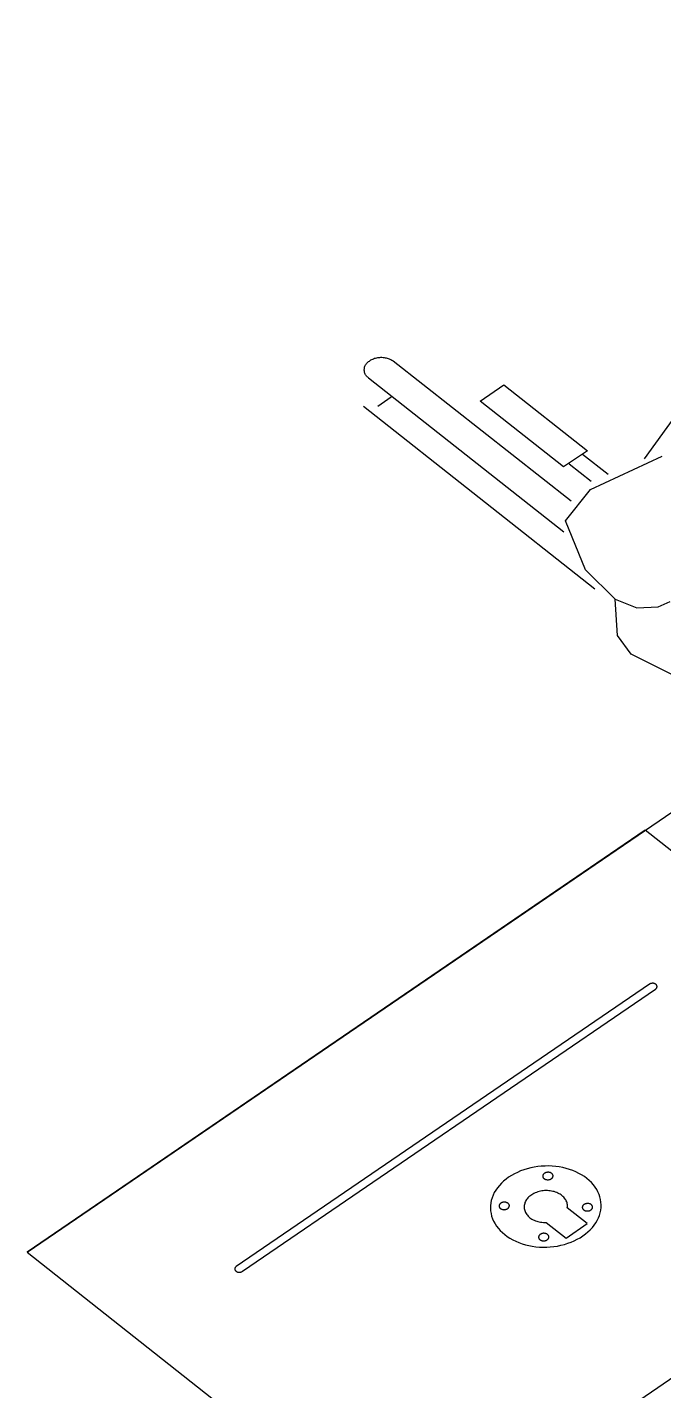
# Model space of a CAD drawing. Extents: x -68 to 264, y 51 to 115.
# Drawn here: x -27.851 to -27.215, y 78.304 to 79.666 of the extents above; entities that cross this region are included whole.
import ezdxf

# ---------------------------------------------------------------- set-up
doc = ezdxf.new("R2010")
doc.units = 0
doc.layers.get('0').update_dxf_attribs({"linetype": 'CONTINUOUS'})

msp = doc.modelspace()

# ---------------------------------------------------------------- linework, layer by layer
for p, q in [((-27.8507, 78.4421), (-25.8245, 79.827)), ((-27.5112, 79.3309), (-27.5105, 79.3315)), ((-27.5105, 79.3315), (-27.5099, 79.3321)), ((-27.5099, 79.3321), (-27.5091, 79.3327)), ((-27.5091, 79.3327), (-27.5083, 79.3333)), ((-27.5083, 79.3333), (-27.5075, 79.3338)), ((-27.5075, 79.3338), (-27.5066, 79.3342)), ((-27.5066, 79.3342), (-27.5057, 79.3346)), ((-27.5057, 79.3346), (-27.5048, 79.335)), ((-27.5048, 79.335), (-27.5038, 79.3354)), ((-27.5038, 79.3354), (-27.5028, 79.3356)), ((-27.5028, 79.3356), (-27.5018, 79.3359)), ((-27.5018, 79.3359), (-27.5007, 79.3361)), ((-27.5007, 79.3361), (-27.4997, 79.3362)), ((-27.4997, 79.3362), (-27.4986, 79.3363)), ((-27.4986, 79.3363), (-27.4975, 79.3364)), ((-27.4975, 79.3364), (-27.4965, 79.3364)), ((-27.4965, 79.3364), (-27.4954, 79.3363)), ((-27.4954, 79.3363), (-27.4944, 79.3362)), ((-27.4944, 79.3362), (-27.4933, 79.336)), ((-27.4933, 79.336), (-27.4923, 79.3358)), ((-27.4923, 79.3358), (-27.4913, 79.3356)), ((-27.4913, 79.3356), (-27.4903, 79.3353)), ((-27.4903, 79.3353), (-27.4894, 79.335)), ((-27.4894, 79.335), (-27.4885, 79.3346)), ((-27.4885, 79.3346), (-27.4876, 79.3341)), ((-27.4876, 79.3341), (-27.4868, 79.3337)), ((-27.4868, 79.3337), (-27.486, 79.3332)), ((-27.486, 79.3332), (-27.4852, 79.3326)), ((-27.3077, 79.1925), (-27.4852, 79.3326)), ((-27.5142, 79.3243), (-27.5141, 79.325)), ((-27.5142, 79.3235), (-27.5142, 79.3243)), ((-27.5141, 79.3227), (-27.5142, 79.3235)), ((-27.5141, 79.325), (-27.514, 79.3258)), ((-27.514, 79.3219), (-27.5141, 79.3227)), ((-27.514, 79.3258), (-27.5138, 79.3266)), ((-27.5138, 79.3212), (-27.514, 79.3219)), ((-27.5138, 79.3266), (-27.5135, 79.3274)), ((-27.5135, 79.3204), (-27.5138, 79.3212)), ((-27.5135, 79.3274), (-27.5132, 79.3281)), ((-27.5132, 79.3197), (-27.5135, 79.3204)), ((-27.5132, 79.3281), (-27.5128, 79.3288)), ((-27.5128, 79.319), (-27.5132, 79.3197)), ((-27.5128, 79.3288), (-27.5123, 79.3295)), ((-27.5123, 79.3183), (-27.5128, 79.319)), ((-27.5123, 79.3295), (-27.5118, 79.3302)), ((-27.5118, 79.3176), (-27.5123, 79.3183)), ((-27.5118, 79.3302), (-27.5112, 79.3309)), ((-27.5112, 79.317), (-27.5118, 79.3176)), ((-27.5106, 79.3164), (-27.5112, 79.317)), ((-27.5099, 79.3158), (-27.5106, 79.3164)), ((-27.5099, 79.3158), (-27.315, 79.1619)), ((-27.3985, 79.2927), (-27.3748, 79.3089)), ((-27.3748, 79.3089), (-27.2914, 79.2431)), ((-27.5007, 79.2877), (-27.4873, 79.2969)), ((-27.3151, 79.2269), (-27.3985, 79.2927)), ((-27.2838, 79.1048), (-27.5151, 79.2874)), ((-27.2006, 79.2818), (-27.2348, 79.2351)), ((-27.2914, 79.2431), (-27.3151, 79.2269)), ((-27.2962, 79.2397), (-27.2706, 79.2195)), ((-27.2883, 79.2043), (-27.2168, 79.2376)), ((-27.3095, 79.2299), (-27.2877, 79.2127)), ((-27.3131, 79.1731), (-27.2883, 79.2043)), ((-27.2932, 79.124), (-27.3131, 79.1731)), ((-27.2636, 79.0947), (-27.2932, 79.124)), ((-27.2636, 79.0947), (-27.2419, 79.0861)), ((-27.2613, 79.0584), (-27.2636, 79.0947)), ((-27.2419, 79.0861), (-27.2206, 79.087)), ((-27.2206, 79.087), (-27.2088, 79.0925)), ((-27.2476, 79.0397), (-27.2613, 79.0584)), ((-27.2011, 79.0166), (-27.2476, 79.0397)), ((-27.2336, 78.8639), (-27.8507, 78.4421)), ((-26.6981, 78.4411), (-27.2336, 78.8639)), ((-27.2294, 78.71), (-27.642, 78.4279)), ((-27.6358, 78.4231), (-27.2233, 78.7052)), ((-27.2292, 78.7101), (-27.2294, 78.71)), ((-27.229, 78.7103), (-27.2292, 78.7101)), ((-27.2287, 78.7104), (-27.229, 78.7103)), ((-27.2285, 78.7105), (-27.2287, 78.7104)), ((-27.2282, 78.7106), (-27.2285, 78.7105)), ((-27.2279, 78.7107), (-27.2282, 78.7106)), ((-27.2277, 78.7107), (-27.2279, 78.7107)), ((-27.2274, 78.7108), (-27.2277, 78.7107)), ((-27.2271, 78.7108), (-27.2274, 78.7108)), ((-27.2268, 78.7109), (-27.2271, 78.7108)), ((-27.2265, 78.7109), (-27.2268, 78.7109)), ((-27.2263, 78.7109), (-27.2265, 78.7109)), ((-27.226, 78.7109), (-27.2263, 78.7109)), ((-27.2257, 78.7109), (-27.226, 78.7109)), ((-27.2254, 78.7109), (-27.2257, 78.7109)), ((-27.2251, 78.7108), (-27.2254, 78.7109)), ((-27.2249, 78.7108), (-27.2251, 78.7108)), ((-27.2246, 78.7107), (-27.2249, 78.7108)), ((-27.2243, 78.7106), (-27.2246, 78.7107)), ((-27.2241, 78.7105), (-27.2243, 78.7106)), ((-27.2238, 78.7104), (-27.2241, 78.7105)), ((-27.2236, 78.7103), (-27.2238, 78.7104)), ((-27.2234, 78.7102), (-27.2236, 78.7103)), ((-27.2232, 78.71), (-27.2234, 78.7102)), ((-27.2233, 78.7052), (-27.2231, 78.7053)), ((-27.223, 78.7099), (-27.2232, 78.71)), ((-27.2231, 78.7053), (-27.2229, 78.7055)), ((-27.2228, 78.7097), (-27.223, 78.7099)), ((-27.2229, 78.7055), (-27.2227, 78.7056)), ((-27.2226, 78.7096), (-27.2228, 78.7097)), ((-27.2227, 78.7056), (-27.2225, 78.7058)), ((-27.2225, 78.7094), (-27.2226, 78.7096)), ((-27.2223, 78.7092), (-27.2225, 78.7094)), ((-27.2225, 78.7058), (-27.2224, 78.706)), ((-27.2224, 78.706), (-27.2223, 78.7062)), ((-27.2222, 78.709), (-27.2223, 78.7092)), ((-27.2223, 78.7062), (-27.2221, 78.7064)), ((-27.2221, 78.7088), (-27.2222, 78.709)), ((-27.222, 78.7086), (-27.2221, 78.7088)), ((-27.2221, 78.7064), (-27.222, 78.7066)), ((-27.2219, 78.7084), (-27.222, 78.7086)), ((-27.222, 78.7068), (-27.2219, 78.707)), ((-27.222, 78.7066), (-27.222, 78.7068)), ((-27.2219, 78.7082), (-27.2219, 78.7084)), ((-27.2218, 78.708), (-27.2219, 78.7082)), ((-27.2219, 78.707), (-27.2218, 78.7072)), ((-27.2218, 78.7078), (-27.2218, 78.708)), ((-27.2218, 78.7076), (-27.2218, 78.7078)), ((-27.2218, 78.7074), (-27.2218, 78.7076)), ((-27.2218, 78.7072), (-27.2218, 78.7074)), ((-27.4671, 78.1389), (-26.8499, 78.561)), ((-27.341, 78.5278), (-27.3445, 78.5272)), ((-27.3374, 78.5281), (-27.341, 78.5278)), ((-27.3337, 78.5283), (-27.3374, 78.5281)), ((-27.3301, 78.5284), (-27.3337, 78.5283)), ((-27.3265, 78.5282), (-27.3301, 78.5284)), ((-27.3229, 78.5279), (-27.3265, 78.5282)), ((-27.3194, 78.5274), (-27.3229, 78.5279)), ((-27.3159, 78.5268), (-27.3194, 78.5274)), ((-27.3726, 78.5152), (-27.375, 78.5132)), ((-27.37, 78.5171), (-27.3726, 78.5152)), ((-27.3672, 78.5189), (-27.37, 78.5171)), ((-27.3643, 78.5205), (-27.3672, 78.5189)), ((-27.3613, 78.522), (-27.3643, 78.5205)), ((-27.3581, 78.5234), (-27.3613, 78.522)), ((-27.3548, 78.5246), (-27.3581, 78.5234)), ((-27.3515, 78.5256), (-27.3548, 78.5246)), ((-27.348, 78.5265), (-27.3515, 78.5256)), ((-27.3445, 78.5272), (-27.348, 78.5265)), ((-27.3358, 78.5192), (-27.3359, 78.5189)), ((-27.3359, 78.5189), (-27.3359, 78.5187)), ((-27.3359, 78.5187), (-27.3359, 78.5184)), ((-27.3359, 78.5184), (-27.3359, 78.5182)), ((-27.3359, 78.5182), (-27.3359, 78.5179)), ((-27.3359, 78.5179), (-27.3359, 78.5177)), ((-27.3359, 78.5177), (-27.3358, 78.5174)), ((-27.3357, 78.5194), (-27.3358, 78.5192)), ((-27.3358, 78.5174), (-27.3357, 78.5172)), ((-27.3356, 78.5196), (-27.3357, 78.5194)), ((-27.3357, 78.5172), (-27.3356, 78.517)), ((-27.3354, 78.5199), (-27.3356, 78.5196)), ((-27.3356, 78.517), (-27.3355, 78.5167)), ((-27.3355, 78.5167), (-27.3354, 78.5165)), ((-27.3353, 78.5201), (-27.3354, 78.5199)), ((-27.3354, 78.5165), (-27.3352, 78.5163)), ((-27.3351, 78.5203), (-27.3353, 78.5201)), ((-27.3352, 78.5163), (-27.335, 78.5161)), ((-27.3349, 78.5205), (-27.3351, 78.5203)), ((-27.335, 78.5161), (-27.3348, 78.5159)), ((-27.3347, 78.5207), (-27.3349, 78.5205)), ((-27.3348, 78.5159), (-27.3346, 78.5157)), ((-27.3345, 78.5209), (-27.3347, 78.5207)), ((-27.3346, 78.5157), (-27.3344, 78.5156)), ((-27.3343, 78.5211), (-27.3345, 78.5209)), ((-27.3344, 78.5156), (-27.3341, 78.5154)), ((-27.334, 78.5212), (-27.3343, 78.5211)), ((-27.3341, 78.5154), (-27.3339, 78.5153)), ((-27.3337, 78.5214), (-27.334, 78.5212)), ((-27.3339, 78.5153), (-27.3336, 78.5151)), ((-27.3334, 78.5215), (-27.3337, 78.5214)), ((-27.3336, 78.5151), (-27.3333, 78.515)), ((-27.3332, 78.5216), (-27.3334, 78.5215)), ((-27.3333, 78.515), (-27.333, 78.5149)), ((-27.3328, 78.5217), (-27.3332, 78.5216)), ((-27.333, 78.5149), (-27.3327, 78.5148)), ((-27.3325, 78.5218), (-27.3328, 78.5217)), ((-27.3327, 78.5148), (-27.3324, 78.5147)), ((-27.3322, 78.5219), (-27.3325, 78.5218)), ((-27.3324, 78.5147), (-27.3321, 78.5147)), ((-27.3319, 78.522), (-27.3322, 78.5219)), ((-27.3321, 78.5147), (-27.3317, 78.5146)), ((-27.3316, 78.522), (-27.3319, 78.522)), ((-27.3317, 78.5146), (-27.3314, 78.5146)), ((-27.3312, 78.5221), (-27.3316, 78.522)), ((-27.3314, 78.5146), (-27.3311, 78.5146)), ((-27.3309, 78.5221), (-27.3312, 78.5221)), ((-27.3311, 78.5146), (-27.3307, 78.5146)), ((-27.3306, 78.5221), (-27.3309, 78.5221)), ((-27.3307, 78.5146), (-27.3304, 78.5146)), ((-27.3302, 78.5221), (-27.3306, 78.5221)), ((-27.3304, 78.5146), (-27.3301, 78.5146)), ((-27.3299, 78.5221), (-27.3302, 78.5221)), ((-27.3301, 78.5146), (-27.3297, 78.5147)), ((-27.3296, 78.522), (-27.3299, 78.5221)), ((-27.3297, 78.5147), (-27.3294, 78.5147)), ((-27.3292, 78.5219), (-27.3296, 78.522)), ((-27.3294, 78.5147), (-27.3291, 78.5148)), ((-27.3289, 78.5219), (-27.3292, 78.5219)), ((-27.3291, 78.5148), (-27.3288, 78.5149)), ((-27.3286, 78.5218), (-27.3289, 78.5219)), ((-27.3288, 78.5149), (-27.3285, 78.515)), ((-27.3283, 78.5217), (-27.3286, 78.5218)), ((-27.3285, 78.515), (-27.3282, 78.5152)), ((-27.328, 78.5216), (-27.3283, 78.5217)), ((-27.3282, 78.5152), (-27.3279, 78.5153)), ((-27.3278, 78.5214), (-27.328, 78.5216)), ((-27.3279, 78.5153), (-27.3276, 78.5155)), ((-27.3275, 78.5213), (-27.3278, 78.5214)), ((-27.3276, 78.5155), (-27.3274, 78.5156)), ((-27.3272, 78.5211), (-27.3275, 78.5213)), ((-27.3274, 78.5156), (-27.3271, 78.5158)), ((-27.327, 78.5209), (-27.3272, 78.5211)), ((-27.3271, 78.5158), (-27.3269, 78.516)), ((-27.3268, 78.5208), (-27.327, 78.5209)), ((-27.3269, 78.516), (-27.3267, 78.5162)), ((-27.3266, 78.5206), (-27.3268, 78.5208)), ((-27.3267, 78.5162), (-27.3265, 78.5164)), ((-27.3264, 78.5204), (-27.3266, 78.5206)), ((-27.3265, 78.5164), (-27.3263, 78.5166)), ((-27.3262, 78.5201), (-27.3264, 78.5204)), ((-27.3263, 78.5166), (-27.3262, 78.5168)), ((-27.3261, 78.5199), (-27.3262, 78.5201)), ((-27.3262, 78.5168), (-27.326, 78.517)), ((-27.326, 78.5197), (-27.3261, 78.5199)), ((-27.3259, 78.5195), (-27.326, 78.5197)), ((-27.326, 78.517), (-27.3259, 78.5173)), ((-27.3258, 78.5192), (-27.3259, 78.5195)), ((-27.3259, 78.5173), (-27.3258, 78.5175)), ((-27.3257, 78.519), (-27.3258, 78.5192)), ((-27.3258, 78.5178), (-27.3257, 78.518)), ((-27.3258, 78.5175), (-27.3258, 78.5178)), ((-27.3257, 78.5187), (-27.3257, 78.519)), ((-27.3257, 78.5185), (-27.3257, 78.5187)), ((-27.3257, 78.5183), (-27.3257, 78.5185)), ((-27.3257, 78.518), (-27.3257, 78.5183)), ((-27.3125, 78.5259), (-27.3159, 78.5268)), ((-27.3092, 78.5249), (-27.3125, 78.5259)), ((-27.306, 78.5238), (-27.3092, 78.5249)), ((-27.3029, 78.5225), (-27.306, 78.5238)), ((-27.2999, 78.521), (-27.3029, 78.5225)), ((-27.2971, 78.5194), (-27.2999, 78.521)), ((-27.2944, 78.5177), (-27.2971, 78.5194)), ((-27.2919, 78.5159), (-27.2944, 78.5177)), ((-27.2896, 78.5139), (-27.2919, 78.5159)), ((-27.2874, 78.5118), (-27.2896, 78.5139)), ((-27.3843, 78.5017), (-27.3855, 78.4992)), ((-27.3829, 78.5042), (-27.3843, 78.5017)), ((-27.3812, 78.5066), (-27.3829, 78.5042)), ((-27.3793, 78.5089), (-27.3812, 78.5066)), ((-27.3773, 78.5111), (-27.3793, 78.5089)), ((-27.375, 78.5132), (-27.3773, 78.5111)), ((-27.3458, 78.5003), (-27.3469, 78.4997)), ((-27.3447, 78.5009), (-27.3458, 78.5003)), ((-27.3435, 78.5015), (-27.3447, 78.5009)), ((-27.3422, 78.502), (-27.3435, 78.5015)), ((-27.3409, 78.5024), (-27.3422, 78.502)), ((-27.3396, 78.5028), (-27.3409, 78.5024)), ((-27.3383, 78.5031), (-27.3396, 78.5028)), ((-27.3369, 78.5034), (-27.3383, 78.5031)), ((-27.3355, 78.5035), (-27.3369, 78.5034)), ((-27.3341, 78.5037), (-27.3355, 78.5035)), ((-27.3327, 78.5037), (-27.3341, 78.5037)), ((-27.3313, 78.5037), (-27.3327, 78.5037)), ((-27.3299, 78.5036), (-27.3313, 78.5037)), ((-27.3286, 78.5035), (-27.3299, 78.5036)), ((-27.3272, 78.5033), (-27.3286, 78.5035)), ((-27.3259, 78.503), (-27.3272, 78.5033)), ((-27.3245, 78.5027), (-27.3259, 78.503)), ((-27.3233, 78.5023), (-27.3245, 78.5027)), ((-27.322, 78.5018), (-27.3233, 78.5023)), ((-27.3209, 78.5013), (-27.322, 78.5018)), ((-27.3197, 78.5007), (-27.3209, 78.5013)), ((-27.3186, 78.5001), (-27.3197, 78.5007)), ((-27.2854, 78.5096), (-27.2874, 78.5118)), ((-27.2837, 78.5073), (-27.2854, 78.5096)), ((-27.2821, 78.505), (-27.2837, 78.5073)), ((-27.2808, 78.5025), (-27.2821, 78.505)), ((-27.2797, 78.5), (-27.2808, 78.5025)), ((-27.3881, 78.4887), (-27.3882, 78.4861)), ((-27.3878, 78.4914), (-27.3881, 78.4887)), ((-27.3873, 78.494), (-27.3878, 78.4914)), ((-27.3865, 78.4966), (-27.3873, 78.494)), ((-27.3855, 78.4992), (-27.3865, 78.4966)), ((-27.3795, 78.4888), (-27.3796, 78.4886)), ((-27.3796, 78.4886), (-27.3796, 78.4883)), ((-27.3796, 78.4883), (-27.3796, 78.4881)), ((-27.3796, 78.4881), (-27.3795, 78.4878)), ((-27.3794, 78.4893), (-27.3795, 78.4891)), ((-27.3795, 78.4891), (-27.3795, 78.4888)), ((-27.3795, 78.4878), (-27.3795, 78.4876)), ((-27.3795, 78.4876), (-27.3794, 78.4874)), ((-27.3793, 78.4896), (-27.3794, 78.4893)), ((-27.3794, 78.4874), (-27.3793, 78.4871)), ((-27.3792, 78.4898), (-27.3793, 78.4896)), ((-27.3793, 78.4871), (-27.3792, 78.4869)), ((-27.3791, 78.49), (-27.3792, 78.4898)), ((-27.3792, 78.4869), (-27.379, 78.4867)), ((-27.3789, 78.4902), (-27.3791, 78.49)), ((-27.379, 78.4867), (-27.3789, 78.4865)), ((-27.3788, 78.4905), (-27.3789, 78.4902)), ((-27.3786, 78.4907), (-27.3788, 78.4905)), ((-27.3784, 78.4909), (-27.3786, 78.4907)), ((-27.3781, 78.491), (-27.3784, 78.4909)), ((-27.3779, 78.4912), (-27.3781, 78.491)), ((-27.3776, 78.4914), (-27.3779, 78.4912)), ((-27.3774, 78.4915), (-27.3776, 78.4914)), ((-27.3771, 78.4917), (-27.3774, 78.4915)), ((-27.3768, 78.4918), (-27.3771, 78.4917)), ((-27.3765, 78.4919), (-27.3768, 78.4918)), ((-27.3762, 78.492), (-27.3765, 78.4919)), ((-27.3759, 78.4921), (-27.3762, 78.492)), ((-27.3755, 78.4922), (-27.3759, 78.4921)), ((-27.3752, 78.4922), (-27.3755, 78.4922)), ((-27.3749, 78.4922), (-27.3752, 78.4922)), ((-27.3745, 78.4923), (-27.3749, 78.4922)), ((-27.3742, 78.4923), (-27.3745, 78.4923)), ((-27.3739, 78.4922), (-27.3742, 78.4923)), ((-27.3735, 78.4922), (-27.3739, 78.4922)), ((-27.3732, 78.4922), (-27.3735, 78.4922)), ((-27.3729, 78.4921), (-27.3732, 78.4922)), ((-27.3726, 78.492), (-27.3729, 78.4921)), ((-27.3723, 78.4919), (-27.3726, 78.492)), ((-27.372, 78.4918), (-27.3723, 78.4919)), ((-27.3717, 78.4917), (-27.372, 78.4918)), ((-27.3714, 78.4916), (-27.3717, 78.4917)), ((-27.3711, 78.4914), (-27.3714, 78.4916)), ((-27.3709, 78.4913), (-27.3711, 78.4914)), ((-27.3706, 78.4911), (-27.3709, 78.4913)), ((-27.3704, 78.4909), (-27.3706, 78.4911)), ((-27.3702, 78.4907), (-27.3704, 78.4909)), ((-27.3703, 78.4863), (-27.3701, 78.4865)), ((-27.3701, 78.4905), (-27.3702, 78.4907)), ((-27.3699, 78.4903), (-27.3701, 78.4905)), ((-27.3701, 78.4865), (-27.37, 78.4868)), ((-27.37, 78.4868), (-27.3698, 78.487)), ((-27.3697, 78.4901), (-27.3699, 78.4903)), ((-27.3698, 78.487), (-27.3697, 78.4872)), ((-27.3696, 78.4899), (-27.3697, 78.4901)), ((-27.3697, 78.4872), (-27.3696, 78.4874)), ((-27.3695, 78.4896), (-27.3696, 78.4899)), ((-27.3696, 78.4874), (-27.3695, 78.4877)), ((-27.3694, 78.4894), (-27.3695, 78.4896)), ((-27.3695, 78.4877), (-27.3694, 78.4879)), ((-27.3694, 78.4892), (-27.3694, 78.4894)), ((-27.3693, 78.4889), (-27.3694, 78.4892)), ((-27.3694, 78.4882), (-27.3693, 78.4884)), ((-27.3694, 78.4879), (-27.3694, 78.4882)), ((-27.3693, 78.4887), (-27.3693, 78.4889)), ((-27.3693, 78.4884), (-27.3693, 78.4887)), ((-27.3543, 78.4899), (-27.3545, 78.4888)), ((-27.3545, 78.4888), (-27.3545, 78.4878)), ((-27.3545, 78.4878), (-27.3545, 78.4868)), ((-27.3545, 78.4868), (-27.3544, 78.4858)), ((-27.354, 78.4909), (-27.3543, 78.4899)), ((-27.3537, 78.4919), (-27.354, 78.4909)), ((-27.3532, 78.4929), (-27.3537, 78.4919)), ((-27.3527, 78.4938), (-27.3532, 78.4929)), ((-27.3521, 78.4948), (-27.3527, 78.4938)), ((-27.3514, 78.4957), (-27.3521, 78.4948)), ((-27.3507, 78.4965), (-27.3514, 78.4957)), ((-27.3498, 78.4974), (-27.3507, 78.4965)), ((-27.3489, 78.4982), (-27.3498, 78.4974)), ((-27.3479, 78.4989), (-27.3489, 78.4982)), ((-27.3469, 78.4997), (-27.3479, 78.4989)), ((-27.3176, 78.4994), (-27.3186, 78.5001)), ((-27.3166, 78.4987), (-27.3176, 78.4994)), ((-27.3158, 78.4979), (-27.3166, 78.4987)), ((-27.3149, 78.4971), (-27.3158, 78.4979)), ((-27.3142, 78.4962), (-27.3149, 78.4971)), ((-27.3135, 78.4953), (-27.3142, 78.4962)), ((-27.3129, 78.4944), (-27.3135, 78.4953)), ((-27.3124, 78.4935), (-27.3129, 78.4944)), ((-27.312, 78.4925), (-27.3124, 78.4935)), ((-27.3117, 78.4915), (-27.312, 78.4925)), ((-27.3114, 78.4905), (-27.3117, 78.4915)), ((-27.3113, 78.4895), (-27.3114, 78.4905)), ((-27.3114, 78.4864), (-27.3113, 78.4874)), ((-27.3112, 78.4885), (-27.3113, 78.4895)), ((-27.3113, 78.4874), (-27.3112, 78.4885)), ((-27.2964, 78.4875), (-27.2965, 78.4872)), ((-27.2965, 78.4872), (-27.2965, 78.487)), ((-27.2965, 78.487), (-27.2964, 78.4867)), ((-27.2963, 78.488), (-27.2964, 78.4877)), ((-27.2964, 78.4877), (-27.2964, 78.4875)), ((-27.2964, 78.4867), (-27.2964, 78.4865)), ((-27.2962, 78.4882), (-27.2963, 78.488)), ((-27.2961, 78.4884), (-27.2962, 78.4882)), ((-27.296, 78.4887), (-27.2961, 78.4884)), ((-27.2958, 78.4889), (-27.296, 78.4887)), ((-27.2956, 78.4891), (-27.2958, 78.4889)), ((-27.2955, 78.4893), (-27.2956, 78.4891)), ((-27.2952, 78.4895), (-27.2955, 78.4893)), ((-27.295, 78.4897), (-27.2952, 78.4895)), ((-27.2948, 78.4899), (-27.295, 78.4897)), ((-27.2945, 78.49), (-27.2948, 78.4899)), ((-27.2942, 78.4902), (-27.2945, 78.49)), ((-27.294, 78.4903), (-27.2942, 78.4902)), ((-27.2937, 78.4904), (-27.294, 78.4903)), ((-27.2934, 78.4906), (-27.2937, 78.4904)), ((-27.2931, 78.4907), (-27.2934, 78.4906)), ((-27.2927, 78.4907), (-27.2931, 78.4907)), ((-27.2924, 78.4908), (-27.2927, 78.4907)), ((-27.2921, 78.4909), (-27.2924, 78.4908)), ((-27.2917, 78.4909), (-27.2921, 78.4909)), ((-27.2914, 78.4909), (-27.2917, 78.4909)), ((-27.2911, 78.4909), (-27.2914, 78.4909)), ((-27.2907, 78.4909), (-27.2911, 78.4909)), ((-27.2904, 78.4909), (-27.2907, 78.4909)), ((-27.2901, 78.4908), (-27.2904, 78.4909)), ((-27.2898, 78.4908), (-27.2901, 78.4908)), ((-27.2894, 78.4907), (-27.2898, 78.4908)), ((-27.2891, 78.4906), (-27.2894, 78.4907)), ((-27.2888, 78.4905), (-27.2891, 78.4906)), ((-27.2885, 78.4904), (-27.2888, 78.4905)), ((-27.2883, 78.4902), (-27.2885, 78.4904)), ((-27.288, 78.4901), (-27.2883, 78.4902)), ((-27.2878, 78.4899), (-27.288, 78.4901)), ((-27.2875, 78.4898), (-27.2878, 78.4899)), ((-27.2873, 78.4896), (-27.2875, 78.4898)), ((-27.2871, 78.4894), (-27.2873, 78.4896)), ((-27.2869, 78.4892), (-27.2871, 78.4894)), ((-27.2868, 78.489), (-27.2869, 78.4892)), ((-27.2866, 78.4887), (-27.2868, 78.489)), ((-27.2865, 78.4885), (-27.2866, 78.4887)), ((-27.2864, 78.4883), (-27.2865, 78.4885)), ((-27.2863, 78.488), (-27.2864, 78.4883)), ((-27.2864, 78.4863), (-27.2863, 78.4866)), ((-27.2863, 78.4878), (-27.2863, 78.488)), ((-27.2862, 78.4876), (-27.2863, 78.4878)), ((-27.2863, 78.4866), (-27.2862, 78.4868)), ((-27.2862, 78.4873), (-27.2862, 78.4876)), ((-27.2862, 78.4871), (-27.2862, 78.4873)), ((-27.2862, 78.4868), (-27.2862, 78.4871)), ((-27.2788, 78.4975), (-27.2797, 78.5)), ((-27.2782, 78.4949), (-27.2788, 78.4975)), ((-27.2778, 78.4922), (-27.2782, 78.4949)), ((-27.278, 78.4843), (-27.2777, 78.4869)), ((-27.2776, 78.4896), (-27.2778, 78.4922)), ((-27.2777, 78.4869), (-27.2776, 78.4896)), ((-27.3882, 78.4861), (-27.388, 78.4834)), ((-27.388, 78.4834), (-27.3876, 78.4808)), ((-27.3876, 78.4808), (-27.387, 78.4782)), ((-27.387, 78.4782), (-27.3861, 78.4756)), ((-27.3861, 78.4756), (-27.385, 78.4731)), ((-27.385, 78.4731), (-27.3836, 78.4707)), ((-27.3789, 78.4865), (-27.3787, 78.4863)), ((-27.3787, 78.4863), (-27.3785, 78.4861)), ((-27.3785, 78.4861), (-27.3783, 78.4859)), ((-27.3783, 78.4859), (-27.378, 78.4857)), ((-27.378, 78.4857), (-27.3778, 78.4856)), ((-27.3778, 78.4856), (-27.3775, 78.4854)), ((-27.3775, 78.4854), (-27.3772, 78.4853)), ((-27.3772, 78.4853), (-27.3769, 78.4852)), ((-27.3769, 78.4852), (-27.3767, 78.4851)), ((-27.3767, 78.4851), (-27.3763, 78.485)), ((-27.3763, 78.485), (-27.376, 78.4849)), ((-27.376, 78.4849), (-27.3757, 78.4848)), ((-27.3757, 78.4848), (-27.3754, 78.4848)), ((-27.3754, 78.4848), (-27.375, 78.4848)), ((-27.375, 78.4848), (-27.3747, 78.4847)), ((-27.3747, 78.4847), (-27.3744, 78.4847)), ((-27.3744, 78.4847), (-27.374, 78.4848)), ((-27.374, 78.4848), (-27.3737, 78.4848)), ((-27.3737, 78.4848), (-27.3734, 78.4848)), ((-27.3734, 78.4848), (-27.373, 78.4849)), ((-27.373, 78.4849), (-27.3727, 78.485)), ((-27.3727, 78.485), (-27.3724, 78.4851)), ((-27.3724, 78.4851), (-27.3721, 78.4852)), ((-27.3721, 78.4852), (-27.3718, 78.4853)), ((-27.3718, 78.4853), (-27.3715, 78.4855)), ((-27.3715, 78.4855), (-27.3713, 78.4856)), ((-27.3713, 78.4856), (-27.371, 78.4858)), ((-27.371, 78.4858), (-27.3708, 78.486)), ((-27.3708, 78.486), (-27.3705, 78.4861)), ((-27.3705, 78.4861), (-27.3703, 78.4863)), ((-27.3544, 78.4858), (-27.3543, 78.4848)), ((-27.3543, 78.4848), (-27.354, 78.4838)), ((-27.354, 78.4838), (-27.3536, 78.4828)), ((-27.3536, 78.4828), (-27.3532, 78.4818)), ((-27.3532, 78.4818), (-27.3526, 78.4809)), ((-27.3526, 78.4809), (-27.352, 78.48)), ((-27.352, 78.48), (-27.3513, 78.4791)), ((-27.3513, 78.4791), (-27.3505, 78.4783)), ((-27.3505, 78.4783), (-27.3497, 78.4775)), ((-27.3497, 78.4775), (-27.3488, 78.4767)), ((-27.3488, 78.4767), (-27.3478, 78.476)), ((-27.3478, 78.476), (-27.3467, 78.4753)), ((-27.3467, 78.4753), (-27.3456, 78.4747)), ((-27.3456, 78.4747), (-27.3445, 78.4742)), ((-27.3445, 78.4742), (-27.3433, 78.4737)), ((-27.3433, 78.4737), (-27.342, 78.4732)), ((-27.342, 78.4732), (-27.3407, 78.4729)), ((-27.2916, 78.4708), (-27.3114, 78.4864)), ((-27.2964, 78.4865), (-27.2963, 78.4863)), ((-27.2963, 78.4863), (-27.2963, 78.486)), ((-27.2963, 78.486), (-27.2962, 78.4858)), ((-27.2962, 78.4858), (-27.296, 78.4856)), ((-27.296, 78.4856), (-27.2959, 78.4853)), ((-27.2959, 78.4853), (-27.2957, 78.4851)), ((-27.2957, 78.4851), (-27.2956, 78.4849)), ((-27.2956, 78.4849), (-27.2954, 78.4847)), ((-27.2954, 78.4847), (-27.2951, 78.4845)), ((-27.2951, 78.4845), (-27.2949, 78.4844)), ((-27.2949, 78.4844), (-27.2947, 78.4842)), ((-27.2947, 78.4842), (-27.2944, 78.4841)), ((-27.2944, 78.4841), (-27.2941, 78.4839)), ((-27.2941, 78.4839), (-27.2938, 78.4838)), ((-27.2938, 78.4838), (-27.2935, 78.4837)), ((-27.2935, 78.4837), (-27.2932, 78.4836)), ((-27.2932, 78.4836), (-27.2929, 78.4835)), ((-27.2929, 78.4835), (-27.2926, 78.4835)), ((-27.2926, 78.4835), (-27.2923, 78.4834)), ((-27.2923, 78.4834), (-27.2919, 78.4834)), ((-27.2919, 78.4834), (-27.2916, 78.4834)), ((-27.2916, 78.4834), (-27.2913, 78.4834)), ((-27.2913, 78.4834), (-27.2909, 78.4834)), ((-27.2909, 78.4834), (-27.2906, 78.4834)), ((-27.2906, 78.4834), (-27.2903, 78.4835)), ((-27.2903, 78.4835), (-27.2899, 78.4836)), ((-27.2899, 78.4836), (-27.2896, 78.4836)), ((-27.2896, 78.4836), (-27.2893, 78.4837)), ((-27.2893, 78.4837), (-27.289, 78.4839)), ((-27.289, 78.4839), (-27.2887, 78.484)), ((-27.2887, 78.484), (-27.2884, 78.4841)), ((-27.2884, 78.4841), (-27.2881, 78.4843)), ((-27.2881, 78.4843), (-27.2879, 78.4844)), ((-27.2879, 78.4844), (-27.2876, 78.4846)), ((-27.2876, 78.4846), (-27.2874, 78.4848)), ((-27.2874, 78.4848), (-27.2872, 78.485)), ((-27.2872, 78.485), (-27.287, 78.4852)), ((-27.287, 78.4852), (-27.2869, 78.4854)), ((-27.2869, 78.4854), (-27.2867, 78.4856)), ((-27.2867, 78.4856), (-27.2866, 78.4859)), ((-27.2866, 78.4859), (-27.2864, 78.4861)), ((-27.2864, 78.4861), (-27.2864, 78.4863)), ((-27.2829, 78.4715), (-27.2815, 78.4739)), ((-27.2815, 78.4739), (-27.2803, 78.4765)), ((-27.2803, 78.4765), (-27.2793, 78.479)), ((-27.2793, 78.479), (-27.2785, 78.4816)), ((-27.2785, 78.4816), (-27.278, 78.4843)), ((-27.3836, 78.4707), (-27.3821, 78.4683)), ((-27.3821, 78.4683), (-27.3803, 78.466)), ((-27.3803, 78.466), (-27.3784, 78.4639)), ((-27.3784, 78.4639), (-27.3762, 78.4618)), ((-27.3762, 78.4618), (-27.3739, 78.4598)), ((-27.3739, 78.4598), (-27.3714, 78.4579)), ((-27.3407, 78.4729), (-27.3394, 78.4725)), ((-27.3394, 78.4725), (-27.3381, 78.4723)), ((-27.3391, 78.4595), (-27.3393, 78.4593)), ((-27.3389, 78.4597), (-27.3391, 78.4595)), ((-27.3387, 78.4599), (-27.3389, 78.4597)), ((-27.3384, 78.46), (-27.3387, 78.4599)), ((-27.3382, 78.4602), (-27.3384, 78.46)), ((-27.3379, 78.4603), (-27.3382, 78.4602)), ((-27.3381, 78.4723), (-27.3367, 78.4721)), ((-27.3376, 78.4605), (-27.3379, 78.4603)), ((-27.3373, 78.4606), (-27.3376, 78.4605)), ((-27.337, 78.4607), (-27.3373, 78.4606)), ((-27.3367, 78.4608), (-27.337, 78.4607)), ((-27.3367, 78.4721), (-27.3353, 78.472)), ((-27.3364, 78.4609), (-27.3367, 78.4608)), ((-27.3361, 78.461), (-27.3364, 78.4609)), ((-27.3357, 78.461), (-27.3361, 78.461)), ((-27.3354, 78.4611), (-27.3357, 78.461)), ((-27.3351, 78.4611), (-27.3354, 78.4611)), ((-27.3353, 78.472), (-27.3339, 78.4719)), ((-27.3347, 78.4611), (-27.3351, 78.4611)), ((-27.3344, 78.4611), (-27.3347, 78.4611)), ((-27.334, 78.461), (-27.3344, 78.4611)), ((-27.3337, 78.461), (-27.334, 78.461)), ((-27.3339, 78.4719), (-27.3325, 78.472)), ((-27.3334, 78.4609), (-27.3337, 78.461)), ((-27.3331, 78.4608), (-27.3334, 78.4609)), ((-27.3328, 78.4608), (-27.3331, 78.4608)), ((-27.3325, 78.4606), (-27.3328, 78.4608)), ((-27.3325, 78.472), (-27.3127, 78.4563)), ((-27.3322, 78.4605), (-27.3325, 78.4606)), ((-27.3319, 78.4604), (-27.3322, 78.4605)), ((-27.3316, 78.4602), (-27.3319, 78.4604)), ((-27.3314, 78.4601), (-27.3316, 78.4602)), ((-27.3312, 78.4599), (-27.3314, 78.4601)), ((-27.331, 78.4597), (-27.3312, 78.4599)), ((-27.3308, 78.4595), (-27.331, 78.4597)), ((-27.3306, 78.4593), (-27.3308, 78.4595)), ((-27.3304, 78.4591), (-27.3306, 78.4593)), ((-27.3127, 78.4563), (-27.2916, 78.4708)), ((-27.2958, 78.4585), (-27.2932, 78.4604)), ((-27.2932, 78.4604), (-27.2908, 78.4624)), ((-27.2908, 78.4624), (-27.2885, 78.4646)), ((-27.2885, 78.4646), (-27.2864, 78.4668)), ((-27.2864, 78.4668), (-27.2846, 78.4691)), ((-27.2846, 78.4691), (-27.2829, 78.4715)), ((-27.3714, 78.4579), (-27.3687, 78.4562)), ((-27.3687, 78.4562), (-27.3659, 78.4546)), ((-27.3659, 78.4546), (-27.3629, 78.4532)), ((-27.3629, 78.4532), (-27.3598, 78.4519)), ((-27.3598, 78.4519), (-27.3566, 78.4507)), ((-27.3566, 78.4507), (-27.3533, 78.4497)), ((-27.3533, 78.4497), (-27.3499, 78.4489)), ((-27.3499, 78.4489), (-27.3464, 78.4482)), ((-27.3464, 78.4482), (-27.3428, 78.4477)), ((-27.3428, 78.4477), (-27.3393, 78.4474)), ((-27.34, 78.4579), (-27.3401, 78.4576)), ((-27.3401, 78.4576), (-27.3401, 78.4574)), ((-27.3401, 78.4574), (-27.3401, 78.4571)), ((-27.3401, 78.4571), (-27.3401, 78.4569)), ((-27.3401, 78.4569), (-27.34, 78.4567)), ((-27.3399, 78.4581), (-27.34, 78.4579)), ((-27.34, 78.4567), (-27.34, 78.4564)), ((-27.34, 78.4564), (-27.3399, 78.4562)), ((-27.3397, 78.4586), (-27.3399, 78.4584)), ((-27.3399, 78.4584), (-27.3399, 78.4581)), ((-27.3399, 78.4562), (-27.3398, 78.4559)), ((-27.3398, 78.4559), (-27.3397, 78.4557)), ((-27.3396, 78.4588), (-27.3397, 78.4586)), ((-27.3397, 78.4557), (-27.3395, 78.4555)), ((-27.3395, 78.459), (-27.3396, 78.4588)), ((-27.3393, 78.4593), (-27.3395, 78.459)), ((-27.3395, 78.4555), (-27.3394, 78.4553)), ((-27.3394, 78.4553), (-27.3392, 78.4551)), ((-27.3393, 78.4474), (-27.3357, 78.4473)), ((-27.3392, 78.4551), (-27.339, 78.4549)), ((-27.339, 78.4549), (-27.3388, 78.4547)), ((-27.3388, 78.4547), (-27.3385, 78.4545)), ((-27.3385, 78.4545), (-27.3383, 78.4544)), ((-27.3383, 78.4544), (-27.338, 78.4542)), ((-27.338, 78.4542), (-27.3378, 78.4541)), ((-27.3378, 78.4541), (-27.3375, 78.454)), ((-27.3375, 78.454), (-27.3372, 78.4539)), ((-27.3372, 78.4539), (-27.3369, 78.4538)), ((-27.3369, 78.4538), (-27.3365, 78.4537)), ((-27.3365, 78.4537), (-27.3362, 78.4536)), ((-27.3362, 78.4536), (-27.3359, 78.4536)), ((-27.3359, 78.4536), (-27.3356, 78.4536)), ((-27.3357, 78.4473), (-27.332, 78.4473)), ((-27.3356, 78.4536), (-27.3352, 78.4535)), ((-27.3352, 78.4535), (-27.3349, 78.4535)), ((-27.3349, 78.4535), (-27.3346, 78.4536)), ((-27.3346, 78.4536), (-27.3342, 78.4536)), ((-27.3342, 78.4536), (-27.3339, 78.4537)), ((-27.3339, 78.4537), (-27.3336, 78.4537)), ((-27.3336, 78.4537), (-27.3332, 78.4538)), ((-27.3332, 78.4538), (-27.3329, 78.4539)), ((-27.3329, 78.4539), (-27.3326, 78.454)), ((-27.3326, 78.454), (-27.3323, 78.4541)), ((-27.3323, 78.4541), (-27.3321, 78.4543)), ((-27.3321, 78.4543), (-27.3318, 78.4544)), ((-27.332, 78.4473), (-27.3284, 78.4475)), ((-27.3318, 78.4544), (-27.3315, 78.4546)), ((-27.3315, 78.4546), (-27.3313, 78.4548)), ((-27.3313, 78.4548), (-27.3311, 78.455)), ((-27.3311, 78.455), (-27.3309, 78.4551)), ((-27.3309, 78.4551), (-27.3307, 78.4554)), ((-27.3307, 78.4554), (-27.3305, 78.4556)), ((-27.3305, 78.4556), (-27.3303, 78.4558)), ((-27.3303, 78.4589), (-27.3304, 78.4591)), ((-27.3301, 78.4587), (-27.3303, 78.4589)), ((-27.3303, 78.4558), (-27.3302, 78.456)), ((-27.3302, 78.456), (-27.3301, 78.4563)), ((-27.33, 78.4584), (-27.3301, 78.4587)), ((-27.3301, 78.4563), (-27.33, 78.4565)), ((-27.33, 78.4582), (-27.33, 78.4584)), ((-27.3299, 78.458), (-27.33, 78.4582)), ((-27.33, 78.4565), (-27.3299, 78.4567)), ((-27.3299, 78.4577), (-27.3299, 78.458)), ((-27.3298, 78.4575), (-27.3299, 78.4577)), ((-27.3299, 78.457), (-27.3298, 78.4572)), ((-27.3299, 78.4567), (-27.3299, 78.457)), ((-27.3298, 78.4572), (-27.3298, 78.4575)), ((-27.3284, 78.4475), (-27.3248, 78.4479)), ((-27.3248, 78.4479), (-27.3213, 78.4484)), ((-27.3213, 78.4484), (-27.3178, 78.4491)), ((-27.3178, 78.4491), (-27.3143, 78.45)), ((-27.3143, 78.45), (-27.3109, 78.4511)), ((-27.3109, 78.4511), (-27.3077, 78.4523)), ((-27.3077, 78.4523), (-27.3045, 78.4536)), ((-27.3045, 78.4536), (-27.3015, 78.4551)), ((-27.3015, 78.4551), (-27.2986, 78.4567)), ((-27.2986, 78.4567), (-27.2958, 78.4585)), ((-27.8507, 78.4421), (-27.3153, 78.0188)), ((-27.6434, 78.4257), (-27.6435, 78.4255)), ((-27.6435, 78.4255), (-27.6435, 78.4253)), ((-27.6435, 78.4253), (-27.6434, 78.4251)), ((-27.6433, 78.4263), (-27.6434, 78.4261)), ((-27.6434, 78.4261), (-27.6434, 78.4259)), ((-27.6434, 78.4259), (-27.6434, 78.4257)), ((-27.6434, 78.4251), (-27.6434, 78.4249)), ((-27.6434, 78.4249), (-27.6433, 78.4247)), ((-27.6432, 78.4265), (-27.6433, 78.4263)), ((-27.6433, 78.4247), (-27.6433, 78.4245)), ((-27.6433, 78.4245), (-27.6432, 78.4243)), ((-27.6431, 78.4267), (-27.6432, 78.4265)), ((-27.6432, 78.4243), (-27.6431, 78.4241)), ((-27.643, 78.4269), (-27.6431, 78.4267)), ((-27.6431, 78.4241), (-27.6429, 78.4239)), ((-27.6429, 78.4271), (-27.643, 78.4269)), ((-27.6427, 78.4273), (-27.6429, 78.4271)), ((-27.6429, 78.4239), (-27.6428, 78.4237)), ((-27.6428, 78.4237), (-27.6426, 78.4235)), ((-27.6425, 78.4275), (-27.6427, 78.4273)), ((-27.6426, 78.4235), (-27.6425, 78.4234)), ((-27.6424, 78.4276), (-27.6425, 78.4275)), ((-27.6425, 78.4234), (-27.6423, 78.4232)), ((-27.6422, 78.4278), (-27.6424, 78.4276)), ((-27.6423, 78.4232), (-27.6421, 78.4231)), ((-27.642, 78.4279), (-27.6422, 78.4278)), ((-27.6421, 78.4231), (-27.6419, 78.4229)), ((-27.6419, 78.4229), (-27.6417, 78.4228)), ((-27.6417, 78.4228), (-27.6414, 78.4227)), ((-27.6414, 78.4227), (-27.6412, 78.4226)), ((-27.6412, 78.4226), (-27.6409, 78.4225)), ((-27.6409, 78.4225), (-27.6407, 78.4224)), ((-27.6407, 78.4224), (-27.6404, 78.4223)), ((-27.6404, 78.4223), (-27.6401, 78.4223)), ((-27.6401, 78.4223), (-27.6398, 78.4222)), ((-27.6398, 78.4222), (-27.6396, 78.4222)), ((-27.6396, 78.4222), (-27.6393, 78.4222)), ((-27.6393, 78.4222), (-27.639, 78.4222)), ((-27.639, 78.4222), (-27.6387, 78.4222)), ((-27.6387, 78.4222), (-27.6384, 78.4222)), ((-27.6384, 78.4222), (-27.6381, 78.4223)), ((-27.6381, 78.4223), (-27.6379, 78.4223)), ((-27.6379, 78.4223), (-27.6376, 78.4224)), ((-27.6376, 78.4224), (-27.6373, 78.4224)), ((-27.6373, 78.4224), (-27.637, 78.4225)), ((-27.637, 78.4225), (-27.6368, 78.4226)), ((-27.6368, 78.4226), (-27.6365, 78.4227)), ((-27.6365, 78.4227), (-27.6363, 78.4228)), ((-27.6363, 78.4228), (-27.6361, 78.423)), ((-27.6361, 78.423), (-27.6358, 78.4231))]:
    msp.add_line(p, q)

doc.saveas('drawing.dxf')
